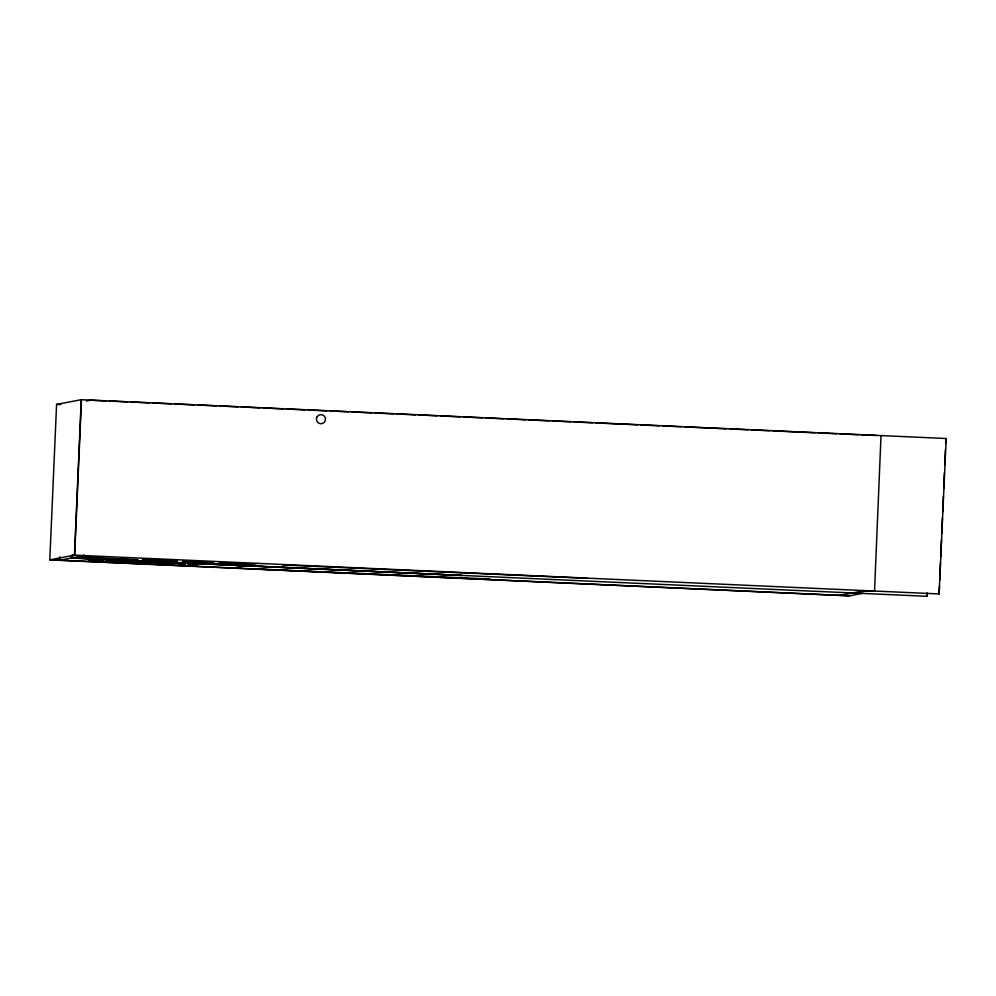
<?xml version="1.0" encoding="UTF-8"?>
<svg xmlns="http://www.w3.org/2000/svg" width="996" height="996" viewBox="0 0 996 996"><rect width="100%" height="100%" fill="white"/><g stroke="black" fill="none" stroke-linecap="round" stroke-linejoin="round"><path stroke-width="1.49" d="M49.8 559.877L56.585 404.426L81.473 399.645L74.688 555.096L49.8 559.877L849.613 595.832L862.075 593.442L851.667 593.13M59.66 557.2L59.486 560.312M60.196 557.1L60.059 560.2L84.174 555.581M72.086 554.859L71.949 557.922L927.139 596.318L927.276 593.205M72.658 554.747L72.521 557.81L462.144 575.464M83.739 555.656L83.776 555.009M927.077 593.243L927.139 596.318M939.44 586.246L939.104 594.014L946.2 438.514L81.236 399.695L74.451 555.133L939.415 593.952M939.714 580.033L940.461 562.927M940.722 556.714L941.469 539.608M941.743 533.395L942.428 517.845M942.702 511.633L943.374 496.083M943.71 488.314L944.395 472.776M944.731 464.995L945.416 449.457M945.677 443.232L946.2 438.514M86.328 401.027L91.209 400.081M71.363 556.104L71.226 558.059L461.173 575.414M106.721 558.246L138.071 559.727M119.906 558.843L127.65 558.607L125.185 559.08M132.729 562.404L133.788 562.18L132.916 562.118M135.095 562.566L132.356 562.479L136.328 562.329L129.044 561.943L132.157 562.043M153.583 563.313L155.339 563.387M161.389 563.699L157.729 563.537M870.927 435.289L871.6 435.165M213.455 562.578L197.893 561.756M876.48 435.451L861.602 434.866M881.012 435.663L874.538 591.039L864.142 590.74L839.877 595.396M233.786 568.019L257.466 563.462M253.009 568.878L489.957 579.025L487.841 579.435M284.644 564.695L282.964 565.006L586.943 578.278M446.967 574.953L448.275 574.704M855.128 593.081L866.732 590.852M142.378 562.752L151.243 563.114L139.776 562.628L151.641 563.026L142.378 562.752L145.702 562.777M96.712 557.474L100.123 557.523L83.116 556.714L105.452 557.785L93.761 557.362M92.13 560.362L96.413 560.524M98.019 560.35L102.613 560.462L93.773 560.063L97.085 560.125M114.453 561.084L118.947 561.084L109.361 560.81M165.311 563.201L160.817 563.213L170.403 563.475M92.006 560.387L101.829 560.873L91.408 560.511M159.97 563.425L155.003 563.45L162.373 563.499L160.356 563.4M93.226 557.449L86.652 557.274L101.505 557.997L81.66 557.038L96.002 557.548M196.835 561.794L188.045 561.644L196.735 562.304M136.464 561.906L133.489 561.856L140.946 562.279L130.613 561.756L137.323 561.943M194.232 564.682C200.644 565.043 187.124 564.284 191.693 564.57M193.112 564.52L195.303 564.57L193.909 564.483M148.603 563.114L146.574 563.039M158.277 560.038L148.031 559.914L156.111 560.487M199.474 561.893L182.417 561.47L211.538 562.927L199.349 562.503M171.038 564.097L172.98 564.184L164.801 563.786L172.096 563.997L170.702 563.898M192.913 564.433L188.481 564.259L197.818 564.695L188.007 564.371L192.564 564.645M169.706 563.848L165.286 563.674L174.624 564.11L167.228 563.898L169.544 564.035M158.426 560.661L177.263 561.084L142.478 559.677L171.698 560.86L160.879 560.15M136.377 561.856L141.942 562.118L137.747 561.918M184.272 564.271L185.256 564.271L180.102 564.022M112.199 561.495L113.195 561.495L108.029 561.258M90.524 400.218L106.074 400.915M109.187 401.052L127.837 401.898M130.949 402.035L149.599 402.87M152.712 403.007L171.362 403.853M174.474 403.99L194.681 404.899M197.793 405.036L216.456 405.87M219.556 406.019L238.218 406.854M241.318 406.99L259.981 407.837M263.081 407.974L283.3 408.883M286.4 409.02L305.062 409.854M308.175 410.003L326.825 410.838M329.937 410.975L348.588 411.809M351.7 411.958L371.906 412.867M375.019 413.004L393.669 413.838M396.781 413.975L415.432 414.822M418.544 414.959L437.194 415.793M440.307 415.942L460.513 416.838M463.626 416.988L482.276 417.822M485.388 417.959L504.051 418.806M507.151 418.943L525.813 419.777M528.913 419.914L549.132 420.822M552.232 420.972L570.895 421.806M574.007 421.943L592.657 422.79M595.77 422.927L637.739 424.806M640.851 424.943L659.501 425.79M662.614 425.927L681.264 426.761M684.377 426.911L726.345 428.79M729.458 428.927L748.108 429.774M751.221 429.911L769.883 430.745M772.983 430.895L814.965 432.774M818.065 432.911L836.727 433.758M839.827 433.895L858.49 434.729M56.585 404.426L60.756 404.613M852.925 592.881L855.514 593.006M50.335 559.764L849.613 595.832M202.001 561.931L211.065 562.367M165.871 563.188L170.577 563.45M113.905 561.109L109.199 560.835M94.458 560.648L99.127 560.773L96.724 560.574M182.94 564.159L180.264 563.997M110.88 561.395L108.191 561.221M93.45 560.599L91.52 560.487M91.146 559.951L103.011 560.375L91.146 559.951M115.524 561.507L128.882 562.08L115.524 561.507M144.159 562.329L157.517 562.902L144.159 562.329M90.088 560.163L88.669 560.424L92.628 560.275L90.088 560.163M107.493 560.561L106.46 560.76L110.033 560.673L107.493 560.561M106.335 560.972L105.302 561.171L108.875 561.097L106.335 560.972M170.764 563.412L169.731 563.611L173.304 563.524L170.764 563.412M178.409 563.748L177.363 563.948L180.948 563.861L178.409 563.748M221.585 562.827L218.834 563.363L226.54 563.051L221.585 562.827M118.649 561.607L126.181 561.993L118.649 561.607M147.284 562.429L154.816 562.815L147.284 562.429M242.787 563.786L225.133 563.325L249.461 564.085L242.787 563.786M317.114 416.751A4.557 4.544 79.1 0 0 320.749 423.748A4.557 4.544 79.1 0 0 324.982 417.1A4.557 4.544 79.1 0 0 317.114 416.751"/></g></svg>
